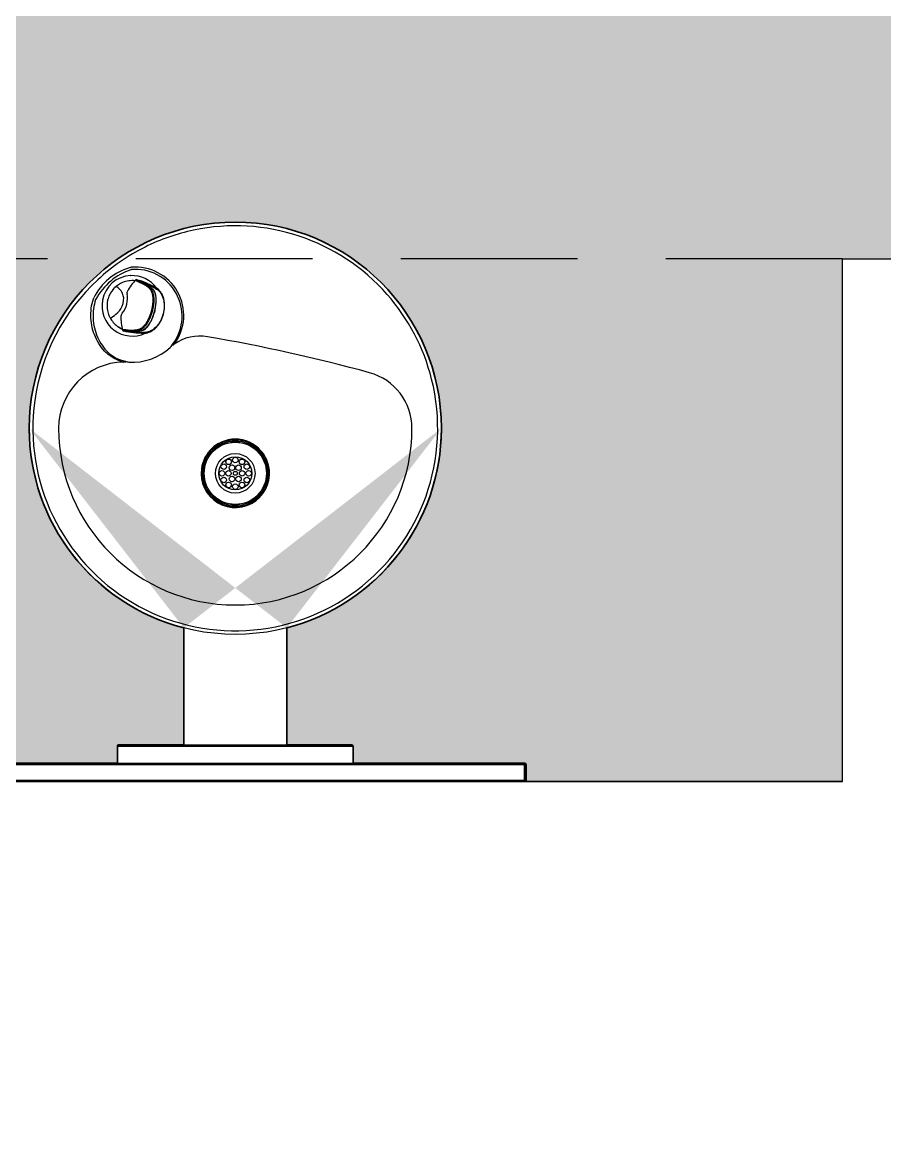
# Model space of a CAD drawing. Header units: inches. Extents: x 5931 to 10048, y 0 to 3185.
# Drawn here: x 8049.35 to 8078.62, y 1128.08 to 1166.48 of the extents above; entities that cross this region are included whole.
import ezdxf

# ---------------------------------------------------------------- set-up
doc = ezdxf.new("R2010")
doc.units = ezdxf.units.IN
doc.header["$LTSCALE"] = 48
doc.header["$MEASUREMENT"] = 0
doc.linetypes.add('HIDDEN2', pattern=[0.1875, 0.125, -0.0625])
for name, color, linetype in [('A-Flor-Case-Full Height', 8, 'Continuous'), ('A-Flor-Pattern', 8, 'Continuous'), ('A-Flor-Pfix', 8, 'Continuous'), ('A-Flor-Soffit', 8, 'HIDDEN2'), ('A-Wall-Full', 8, 'Continuous')]:
    doc.layers.add(name, color=color, linetype=linetype)
doc.layers.add('S-Detl-Wide', color=8, linetype='Continuous', lineweight=35)

# ---------------------------------------------------------------- blocks, each defined once
blk = doc.blocks.new('HMWD-XFP$0$15-P-EDF')
for p, q in [((-19.25, -0.573), (-19.25, 0)), ((-19.25, 0), (-19.214, 0)), ((-19.214, -0.573), (-19.214, 0)), ((-19.198, 0), (-19.198, -0.052)), ((-19.198, 0), (19.198, 0)), ((-19.204, -0.046), (-19.204, -0.579)), ((-19.198, -0.046), (-19.204, -0.046)), ((-19.198, -0.052), (-19.198, -0.573)), ((19.198, -0.052), (-19.198, -0.052)), ((-19.25, -0.573), (-19.25, -0.579)), ((-19.204, -0.579), (-19.204, -0.588)), ((-19.204, -0.579), (-19.198, -0.579)), ((-19.204, -0.625), (-19.198, -0.625)), ((-19.204, -0.625), (-19.204, -0.625)), ((-19.204, -0.625), (-19.204, -0.625)), ((-19.204, -0.625), (-19.204, -0.625)), ((-19.198, -0.573), (-19.198, -0.625)), ((-19.198, -0.573), (19.198, -0.573)), ((19.198, -0.625), (-19.198, -0.625)), ((-13.375, -0.625), (-13.375, -1.198)), ((-5.375, -1.198), (-5.375, -0.625)), ((-13.375, -1.198), (-5.375, -1.198)), ((-5.427, -1.25), (-13.324, -1.25)), ((-11.125, -1.25), (-11.125, -5.222)), ((-7.625, -5.222), (-7.625, -1.25)), ((-6.258, -15.252), (-6.001, -15.278)), ((-6.195, -15.227), (-6.242, -15.225)), ((-6.242, -15.225), (-6.103, -15.238)), ((-6.196, -15.319), (-6.107, -15.329)), ((-6.19, -15.227), (-6.195, -15.227)), ((-6.078, -15.237), (-6.19, -15.227)), ((-6.107, -15.329), (-6.107, -15.329)), ((-6.107, -15.329), (-6.106, -15.329)), ((-6.103, -15.238), (-5.982, -15.249)), ((-6.087, -15.351), (-6.086, -15.351)), ((-6.086, -15.351), (-6.086, -15.351)), ((-6.007, -15.243), (-6.078, -15.237)), ((-5.916, -15.252), (-6.007, -15.243)), ((-5.992, -15.279), (-6.001, -15.278)), ((-5.974, -15.28), (-5.992, -15.279)), ((-5.974, -15.25), (-5.982, -15.249)), ((-5.956, -15.252), (-5.974, -15.25)), ((-5.916, -15.252), (-5.974, -15.25)), ((-5.933, -15.295), (-5.778, -15.308)), ((-5.933, -15.295), (-5.836, -15.305)), ((-5.836, -15.305), (-5.77, -15.311)), ((-5.836, -15.305), (-5.836, -15.305)), ((-5.818, -15.325), (-5.817, -15.325)), ((-5.817, -15.325), (-5.661, -15.338)), ((-5.778, -15.308), (-5.776, -15.308)), ((-5.679, -15.319), (-5.776, -15.308)), ((-5.77, -15.311), (-5.679, -15.319)), ((-5.575, -15.306), (-5.576, -15.306)), ((-5.575, -15.306), (-5.575, -15.306)), ((-5.136, -15.741), (-5.213, -15.794)), ((-6.583, -15.798), (-6.635, -15.963)), ((-6.633, -15.957), (-6.623, -15.96)), ((-6.554, -15.978), (-6.522, -15.986)), ((-5.443, -15.992), (-5.49, -16.058)), ((-5.443, -15.992), (-5.436, -15.983)), ((-5.416, -15.963), (-5.436, -15.983)), ((-5.213, -15.794), (-5.213, -15.794)), ((-5.122, -15.749), (-5.088, -15.818)), ((-5.588, -16.431), (-5.588, -16.433)), ((-5.588, -16.433), (-5.583, -16.468)), ((-5.583, -16.468), (-5.572, -16.502)), ((-5.039, -16.348), (-5.053, -16.4)), ((-4.642, -16.387), (-4.632, -16.373)), ((-4.557, -16.399), (-4.57, -16.428)), ((-6.416, -16.86), (-6.653, -16.755)), ((-6.652, -16.787), (-6.525, -16.844)), ((-6.652, -16.787), (-6.61, -16.809)), ((-6.61, -16.809), (-6.606, -16.81)), ((-6.606, -16.81), (-6.503, -16.857)), ((-6.484, -16.763), (-6.565, -16.728)), ((-6.525, -16.844), (-6.414, -16.893)), ((-6.503, -16.857), (-6.355, -16.924)), ((-6.483, -16.763), (-6.484, -16.763)), ((-6.482, -16.764), (-6.483, -16.763)), ((-6.454, -16.754), (-6.455, -16.753)), ((-6.454, -16.755), (-6.454, -16.754)), ((-6.403, -16.847), (-6.416, -16.86)), ((-6.416, -16.86), (-6.408, -16.863)), ((-6.414, -16.893), (-6.406, -16.897)), ((-6.408, -16.863), (-6.391, -16.871)), ((-6.207, -16.943), (-6.349, -16.878)), ((-6.259, -16.917), (-6.349, -16.878)), ((-5.494, -16.662), (-5.454, -16.711)), ((-5.454, -16.711), (-5.398, -16.767)), ((-5.398, -16.767), (-5.346, -16.798)), ((-5.222, -16.711), (-5.285, -16.778)), ((-6.406, -16.897), (-6.389, -16.904)), ((-6.406, -16.897), (-6.355, -16.924)), ((-6.258, -16.917), (-6.259, -16.917)), ((-6.199, -16.944), (-6.258, -16.917)), ((-6.232, -16.909), (-6.233, -16.908)), ((-6.09, -16.974), (-6.232, -16.909)), ((-6.206, -16.943), (-6.207, -16.943)), ((-6.206, -16.943), (-6.116, -16.982)), ((-6.116, -16.982), (-6.199, -16.944)), ((-6.032, -17.044), (-6.031, -17.044)), ((-6.02, -17.046), (-5.987, -17.037)), ((-5.847, -17.39), (-5.833, -17.384)), ((-5.809, -17.46), (-5.837, -17.466))]:
    blk.add_line(p, q)
for centre, radius in [((-9.375, -12), 7), ((-9.375, -10.469), 1.14), ((-9.375, -10.469), 1.1), ((-9.375, -10.469), 1.062), ((-9.375, -10.469), 1.057), ((-9.375, -10.469), 0.671), ((-9.375, -10.469), 0.563), ((-9.602, -10.076), 0.0938), ((-9.375, -10.016), 0.0938), ((-9.148, -10.076), 0.0938), ((-9.767, -10.242), 0.0938), ((-9.485, -10.278), 0.0938), ((-9.265, -10.278), 0.0938), ((-8.983, -10.242), 0.0938), ((-9.828, -10.469), 0.0938), ((-9.767, -10.695), 0.0938), ((-9.608, -10.469), 0.0938), ((-9.485, -10.659), 0.0938), ((-9.375, -10.469), 0.066), ((-9.265, -10.659), 0.0938), ((-9.142, -10.469), 0.0938), ((-8.983, -10.695), 0.0938), ((-8.922, -10.469), 0.0938), ((-9.602, -10.861), 0.0938), ((-9.375, -10.922), 0.0938), ((-9.148, -10.861), 0.0938)]:
    blk.add_circle(centre, radius)
for centre, radius, start, end in [((-19.198, -0.573), 0.0515, 180, 270), ((-19.204, -0.579), 0.0455, 180, 270), ((-19.198, -0.573), 0.0156, 180, 270), ((-13.324, -1.198), 0.0515, 180, 270), ((-5.427, -1.198), 0.0515, 270, 0), ((-9.375, -12), 6.875, 352.1436, 194.079), ((-9.375, -12), 6, 0, 180), ((-9.375, -10.469), 1.162, 352.1436, 194.079), ((-9.375, -10.469), 1.162, 194.079, 221.4042), ((-9.375, -10.469), 1.162, 312.8325, 352.1436), ((-9.376, -10.47), 1.161, 221.3846, 270.0414), ((-9.375, -10.469), 1.162, 281.8715, 296.4699), ((-9.375, -10.469), 1.162, 296.4699, 312.8325), ((-9.375, -10.469), 1.162, 270, 281.8715), ((-13.42, -12), 1.955, 180, 254.737), ((-5.625, -12), 2.25, 271.2948, 0), ((-9.375, -12), 6.875, 312.8325, 352.1436), ((-9.375, -12), 6.875, 194.079, 221.4042), ((1.552, 42.865), 58.827, 254.73704, 260.23444), ((-5.875, -16.156), 1.914, 86.5577, 132.285), ((-5.79, -14.585), 0.34, 64.0026, 84.8983), ((-8.172, -13.631), 1.5, 260.2344, 305.3799), ((-5.982, -15.829), 1.643, 143.5618, 275.0513), ((-5.984, -15.811), 1.585, 143.9376, 274.9556), ((-6.847, -15.081), 0.464, 132.8677, 154.1916), ((-5.875, -16.156), 1.028, 349.2554, 115.5702), ((-5.87, 7.69), 22.92, 268.925, 269.03), ((-5.99, -16.103), 0.81, 86.001, 104.7253), ((-6.111, -15.354), 0.0253, 6.6082, 78.9176), ((-5.896, -16.179), 0.876, 89.3728, 103.9006), ((-6.101, -16.82), 1.545, 78.058, 85.2632), ((-6.046, -16.674), 1.425, 81.0956, 86.3646), ((-6.044, -17.164), 1.916, 75.8667, 86.1716), ((-5.896, -16.179), 0.876, 86.1143, 89.3728), ((-5.839, -15.327), 0.0226, 5.2731, 80.7492), ((-6.046, -16.674), 1.425, 75.2073, 81.0956), ((-10.548, -70.604), 55.521, 84.8621, 84.9729), ((-5.683, -15.34), 0.022, 5.4723, 80.7592), ((-7.215, -15.761), 1.726, 358.46, 14.6528), ((-5.875, -16.156), 0.857, 53.5284, 66.7753), ((-5.401, -15.515), 0.0589, 53.7146, 78.3573), ((-5.875, -16.155), 0.855, 28.3409, 53.5032), ((-4.997, -16.383), 1.691, 165.1999, 171.2667), ((-4.889, -16.416), 0.825, 141.8751, 190.2014), ((-4.888, -16.416), 0.7, 149.284, 181.2538), ((-5.697, -15.771), 0.209, 319.4549, 349.2473), ((-4.347, -17.047), 1.523, 124.6876, 134.6189), ((-5.875, -16.158), 0.857, 10.9845, 23.3506), ((-5.872, -16.157), 0.854, 347.0571, 10.9894), ((-6.499, -15.379), 2.113, 288.3939, 331.524), ((-5.861, -16.172), 1.012, 272.2889, 349.7032), ((-6.355, -15.544), 1.992, 285.9098, 333.6819), ((-5.031, -16.337), 0.565, 196.9215, 215.0828), ((-5.872, -16.157), 0.855, 319.5551, 343.4792), ((-9.375, -12), 6.875, 221.4042, 281.8715), ((-5.875, -16.156), 1.028, 216.2877, 272.7302), ((-17.616, -36.968), 22.968, 61.5246, 61.6294), ((-6, -16.145), 0.812, 225.8753, 244.5535), ((-6.474, -16.74), 0.0253, 251.6544, 323.9915), ((-5.882, -16.127), 0.875, 226.7125, 241.2319), ((-5.882, -16.127), 0.875, 241.2319, 244.4975), ((-7.249, -15.827), 1.745, 315.8705, 331.825), ((-5.823, -16.589), 0.128, 331.0401, 13.9915), ((-5.875, -16.157), 0.856, 292.4462, 313.5488), ((-5.728, -15.508), 1.544, 244.6565, 249.4564), ((-5.478, -15.063), 2.057, 244.7767, 254.3997), ((-9.375, -12), 6.875, 296.4699, 312.8325), ((-5.728, -15.508), 1.544, 249.4564, 254.9461), ((-6.251, -16.896), 0.0226, 249.8395, 325.3417), ((-6.108, -16.961), 0.022, 249.8381, 325.0998), ((-5.875, -16.156), 0.857, 263.8509, 292.4186), ((-6.064, -16.709), 0.289, 296.6682, 297.2477), ((-5.821, -17.207), 0.024, 89.7411, 97.1973), ((-9.378, -11.991), 6.884, 281.8814, 296.4601)]:
    blk.add_arc(centre, radius, start, end)
blk.add_ellipse((-6.059, -16.127), major_axis=(1.022, -0.21), ratio=0.821074, start_param=6.207806, end_param=6.269799)
for points, knots in [([(-5.574, -14.249), (-5.594, -14.25), (-5.613, -14.251), (-5.637, -14.254), (-5.642, -14.255), (-5.651, -14.258), (-5.656, -14.259), (-5.661, -14.264), (-5.661, -14.266), (-5.658, -14.27), (-5.656, -14.271), (-5.65, -14.275), (-5.646, -14.277), (-5.641, -14.279)], [0, 0, 0, 0, 0.5, 0.5, 0.625, 0.625, 0.75, 0.75, 0.8125, 0.8125, 0.875, 0.875, 1, 1, 1, 1]), ([(-4.632, -16.373), (-4.597, -16.268), (-4.573, -16.161), (-4.545, -15.945), (-4.541, -15.835), (-4.552, -15.618), (-4.567, -15.511), (-4.616, -15.3), (-4.65, -15.196), (-4.735, -14.999), (-4.787, -14.905), (-4.909, -14.727), (-4.981, -14.643), (-5.101, -14.534), (-5.143, -14.499), (-5.233, -14.436), (-5.281, -14.408), (-5.427, -14.333), (-5.531, -14.298), (-5.641, -14.279)], [0, 0, 0, 0, 0.125, 0.125, 0.25, 0.25, 0.375, 0.375, 0.5, 0.5, 0.625, 0.625, 0.75, 0.75, 0.8125, 0.8125, 0.875, 0.875, 1, 1, 1, 1]), ([(-5.574, -14.249), (-5.465, -14.274), (-5.359, -14.315), (-5.213, -14.395), (-5.166, -14.425), (-5.077, -14.491), (-5.034, -14.527), (-4.913, -14.641), (-4.843, -14.724), (-4.719, -14.905), (-4.665, -15.003), (-4.578, -15.204), (-4.544, -15.308), (-4.493, -15.523), (-4.478, -15.632), (-4.466, -15.851), (-4.47, -15.963), (-4.498, -16.184), (-4.522, -16.293), (-4.557, -16.399)], [0, 0, 0, 0, 0.125, 0.125, 0.1875, 0.1875, 0.25, 0.25, 0.375, 0.375, 0.5, 0.5, 0.625, 0.625, 0.75, 0.75, 0.875, 0.875, 1, 1, 1, 1]), ([(-7.265, -14.879), (-7.26, -14.87), (-7.256, -14.861), (-7.25, -14.848), (-7.249, -14.843), (-7.247, -14.836), (-7.247, -14.834), (-7.247, -14.829), (-7.249, -14.827), (-7.256, -14.826), (-7.261, -14.828), (-7.27, -14.832), (-7.274, -14.835), (-7.287, -14.842), (-7.295, -14.848), (-7.303, -14.854)], [0, 0, 0, 0, 0.25, 0.25, 0.375, 0.375, 0.4375, 0.4375, 0.5, 0.5, 0.625, 0.625, 0.75, 0.75, 1, 1, 1, 1]), ([(-6.653, -16.755), (-6.718, -16.724), (-6.775, -16.677), (-6.868, -16.556), (-6.904, -16.484), (-6.974, -16.244), (-6.971, -16.057), (-6.879, -15.704), (-6.789, -15.54), (-6.61, -15.366), (-6.544, -15.32), (-6.404, -15.261), (-6.33, -15.247), (-6.258, -15.252)], [0, 0, 0, 0, 0.125, 0.125, 0.25, 0.25, 0.5, 0.5, 0.75, 0.75, 0.875, 0.875, 1, 1, 1, 1]), ([(-6.242, -15.225), (-6.257, -15.225), (-6.286, -15.224), (-6.331, -15.227), (-6.375, -15.235), (-6.425, -15.249), (-6.481, -15.271), (-6.556, -15.31), (-6.651, -15.38), (-6.766, -15.505), (-6.878, -15.694), (-6.955, -15.925), (-6.979, -16.16), (-6.96, -16.351), (-6.915, -16.493), (-6.869, -16.584), (-6.825, -16.647), (-6.78, -16.698), (-6.738, -16.735), (-6.71, -16.753), (-6.704, -16.757)], [0, 0, 0, 0, 0.0246354, 0.0492773, 0.0739112, 0.0985445, 0.1338218, 0.1690973, 0.2300507, 0.3105693, 0.4101765, 0.526445, 0.6291279, 0.7228716, 0.7903183, 0.8448043, 0.8773793, 0.9099558, 0.9549754, 0.9666441, 0.9666441, 0.9666441, 0.9666441]), ([(-6.623, -15.96), (-6.621, -15.954), (-6.618, -15.943), (-6.614, -15.926), (-6.609, -15.909), (-6.604, -15.893), (-6.599, -15.876), (-6.593, -15.859), (-6.588, -15.843), (-6.582, -15.827), (-6.577, -15.81), (-6.571, -15.794), (-6.565, -15.778), (-6.559, -15.763), (-6.552, -15.747), (-6.535, -15.704), (-6.504, -15.636), (-6.456, -15.552), (-6.406, -15.478), (-6.365, -15.431), (-6.336, -15.402), (-6.319, -15.387), (-6.302, -15.373), (-6.284, -15.36), (-6.267, -15.349), (-6.249, -15.339), (-6.231, -15.331), (-6.214, -15.324), (-6.202, -15.321), (-6.196, -15.319)], [0, 0, 0, 0, 0.017681, 0.035366, 0.053053, 0.070739, 0.088425, 0.10611, 0.123792, 0.141475, 0.159156, 0.176838, 0.19452, 0.212202, 0.229884, 0.247566, 0.359232, 0.470887, 0.580045, 0.689218, 0.723741, 0.758266, 0.792793, 0.827321, 0.861852, 0.896391, 0.930938, 0.96548, 1, 1, 1, 1]), ([(-6.204, -15.321), (-6.234, -15.331), (-6.281, -15.348), (-6.348, -15.402), (-6.396, -15.454), (-6.437, -15.507), (-6.479, -15.572), (-6.529, -15.666), (-6.568, -15.748), (-6.582, -15.796), (-6.583, -15.798)], [0, 0, 0, 0, 0.192558, 0.347359, 0.464655, 0.550323, 0.659695, 0.806694, 0.991171, 1, 1, 1, 1]), ([(-6.554, -15.978), (-6.553, -15.975), (-6.551, -15.969), (-6.549, -15.959), (-6.545, -15.947), (-6.541, -15.931), (-6.535, -15.91), (-6.526, -15.883), (-6.515, -15.849), (-6.499, -15.805), (-6.477, -15.751), (-6.447, -15.684), (-6.404, -15.602), (-6.344, -15.507), (-6.281, -15.434), (-6.225, -15.387), (-6.188, -15.362), (-6.154, -15.344), (-6.131, -15.336), (-6.116, -15.331), (-6.11, -15.33), (-6.107, -15.329)], [0, 0, 0, 0, 0.008857, 0.018484, 0.030773, 0.047077, 0.068373, 0.095839, 0.131662, 0.177703, 0.23687, 0.312, 0.409238, 0.539267, 0.704734, 0.781511, 0.858283, 0.913864, 0.969444, 0.984722, 1, 1, 1, 1]), ([(-6.522, -15.986), (-6.522, -15.986), (-6.522, -15.985), (-6.521, -15.982), (-6.52, -15.979), (-6.519, -15.977), (-6.519, -15.973), (-6.518, -15.97), (-6.517, -15.967), (-6.516, -15.963), (-6.515, -15.959), (-6.513, -15.954), (-6.512, -15.949), (-6.51, -15.944), (-6.509, -15.938), (-6.507, -15.931), (-6.504, -15.924), (-6.502, -15.916), (-6.499, -15.908), (-6.497, -15.899), (-6.493, -15.889), (-6.49, -15.878), (-6.486, -15.866), (-6.481, -15.853), (-6.476, -15.839), (-6.471, -15.824), (-6.464, -15.807), (-6.457, -15.79), (-6.45, -15.771), (-6.441, -15.751), (-6.431, -15.729), (-6.421, -15.706), (-6.409, -15.682), (-6.395, -15.655), (-6.38, -15.627), (-6.362, -15.597), (-6.342, -15.566), (-6.319, -15.533), (-6.293, -15.5), (-6.266, -15.468), (-6.237, -15.439), (-6.209, -15.414), (-6.182, -15.395), (-6.158, -15.38), (-6.136, -15.368), (-6.117, -15.36), (-6.101, -15.355), (-6.091, -15.352), (-6.087, -15.351)], [0, 0, 0, 0, 0.001169, 0.004149, 0.00718, 0.010284, 0.013467, 0.016783, 0.02036, 0.024325, 0.028731, 0.033582, 0.0389, 0.044731, 0.051123, 0.058125, 0.06577, 0.074086, 0.083145, 0.093045, 0.103897, 0.115798, 0.12879, 0.142915, 0.15827, 0.175004, 0.193237, 0.213083, 0.234681, 0.25828, 0.283612, 0.310864, 0.340624, 0.373472, 0.409908, 0.450021, 0.494296, 0.543166, 0.597593, 0.654931, 0.712459, 0.768356, 0.820454, 0.86674, 0.907709, 0.944259, 0.977305, 1, 1, 1, 1]), ([(-6.195, -15.227), (-6.206, -15.226), (-6.228, -15.225), (-6.249, -15.225), (-6.259, -15.226)], [0, 0, 0, 0, 0.01822229, 0.03384806, 0.03384806, 0.03384806, 0.03384806]), ([(-6.086, -15.351), (-6.055, -15.343), (-5.994, -15.331), (-5.905, -15.322), (-5.846, -15.323), (-5.818, -15.325)], [0, 0, 0, 0, 0.328714, 0.67548, 1, 1, 1, 1]), ([(-5.974, -15.25), (-5.974, -15.25), (-5.976, -15.25), (-5.978, -15.251), (-5.98, -15.252), (-5.982, -15.253), (-5.984, -15.255), (-5.986, -15.257), (-5.987, -15.259), (-5.989, -15.263), (-5.991, -15.267), (-5.992, -15.273), (-5.992, -15.277), (-5.992, -15.279)], [0, 0, 0, 0, 0.0749, 0.149987, 0.225091, 0.300134, 0.375127, 0.450135, 0.525168, 0.600188, 0.733417, 0.866808, 1, 1, 1, 1]), ([(-5.776, -15.308), (-5.774, -15.308), (-5.768, -15.309), (-5.761, -15.31), (-5.753, -15.31), (-5.746, -15.311), (-5.74, -15.311), (-5.733, -15.311), (-5.727, -15.311), (-5.721, -15.311), (-5.716, -15.312), (-5.71, -15.311), (-5.701, -15.311), (-5.689, -15.31), (-5.679, -15.308), (-5.674, -15.306), (-5.672, -15.304), (-5.674, -15.301), (-5.676, -15.299), (-5.679, -15.298), (-5.681, -15.297), (-5.682, -15.297)], [0, 0, 0, 0, 0.030713, 0.06143, 0.092149, 0.122868, 0.153584, 0.184299, 0.215013, 0.245726, 0.27644, 0.307153, 0.337866, 0.460955, 0.584039, 0.679096, 0.774152, 0.847611, 0.921069, 0.960534, 1, 1, 1, 1]), ([(-5.679, -15.319), (-5.677, -15.319), (-5.671, -15.319), (-5.664, -15.32), (-5.656, -15.321), (-5.649, -15.321), (-5.637, -15.322), (-5.622, -15.323), (-5.603, -15.323), (-5.587, -15.322), (-5.574, -15.321), (-5.566, -15.319), (-5.562, -15.316), (-5.562, -15.313), (-5.565, -15.311), (-5.568, -15.309), (-5.571, -15.308), (-5.574, -15.307), (-5.575, -15.306)], [0, 0, 0, 0, 0.026385, 0.05277, 0.079155, 0.10554, 0.131925, 0.216857, 0.301791, 0.404175, 0.506559, 0.609181, 0.711805, 0.793974, 0.876143, 0.917429, 0.958714, 1, 1, 1, 1]), ([(-5.661, -15.338), (-5.658, -15.338), (-5.653, -15.339), (-5.645, -15.34), (-5.637, -15.34), (-5.63, -15.341), (-5.618, -15.341), (-5.601, -15.342), (-5.582, -15.342), (-5.566, -15.342), (-5.552, -15.34), (-5.546, -15.338), (-5.543, -15.337), (-5.543, -15.337)], [0, 0, 0, 0, 0.026427, 0.0528542, 0.0792814, 0.1057088, 0.1321362, 0.2171237, 0.3021129, 0.4045725, 0.5070322, 0.6096498, 0.6412579, 0.6412579, 0.6412579, 0.6412579]), ([(-5.543, -15.337), (-5.542, -15.336), (-5.54, -15.335), (-5.54, -15.333), (-5.541, -15.332)], [0.6412579, 0.6412579, 0.6412579, 0.6412579, 0.7122672, 0.7829081, 0.7829081, 0.7829081, 0.7829081]), ([(-5.389, -15.457), (-5.401, -15.448), (-5.426, -15.43), (-5.467, -15.405), (-5.505, -15.385), (-5.529, -15.373), (-5.537, -15.37)], [0, 0, 0, 0, 0.0757298, 0.157475, 0.2452373, 0.2934107, 0.2934107, 0.2934107, 0.2934107]), ([(-6.668, -16.127), (-6.674, -16.162), (-6.682, -16.22), (-6.687, -16.303), (-6.688, -16.377), (-6.683, -16.456), (-6.667, -16.547), (-6.642, -16.622), (-6.621, -16.658), (-6.615, -16.668)], [0, 0, 0, 0, 0.1238335, 0.2416622, 0.3278957, 0.4383041, 0.5869751, 0.7741204, 0.852657, 0.852657, 0.852657, 0.852657]), ([(-6.565, -16.728), (-6.568, -16.725), (-6.572, -16.721), (-6.578, -16.714), (-6.584, -16.707), (-6.59, -16.7), (-6.596, -16.692), (-6.602, -16.684), (-6.607, -16.676), (-6.612, -16.667), (-6.617, -16.658), (-6.622, -16.649), (-6.627, -16.639), (-6.631, -16.629), (-6.635, -16.619), (-6.639, -16.609), (-6.643, -16.598), (-6.647, -16.587), (-6.65, -16.576), (-6.659, -16.544), (-6.67, -16.487), (-6.678, -16.399), (-6.678, -16.303), (-6.672, -16.226), (-6.665, -16.172), (-6.661, -16.142), (-6.656, -16.111), (-6.65, -16.081), (-6.644, -16.051), (-6.638, -16.02), (-6.631, -15.99), (-6.625, -15.97), (-6.623, -15.96)], [0, 0, 0, 0, 0.017189, 0.034385, 0.051587, 0.068792, 0.085999, 0.103206, 0.12041, 0.137612, 0.154811, 0.172009, 0.189205, 0.206401, 0.223598, 0.240794, 0.257989, 0.275185, 0.29238, 0.309574, 0.418283, 0.526978, 0.63719, 0.747413, 0.778984, 0.810555, 0.842126, 0.873697, 0.90527, 0.936848, 0.968428, 1, 1, 1, 1]), ([(-6.484, -16.763), (-6.486, -16.76), (-6.49, -16.756), (-6.497, -16.75), (-6.503, -16.743), (-6.509, -16.735), (-6.515, -16.728), (-6.526, -16.712), (-6.543, -16.686), (-6.563, -16.643), (-6.58, -16.59), (-6.594, -16.53), (-6.603, -16.467), (-6.608, -16.392), (-6.607, -16.312), (-6.601, -16.232), (-6.593, -16.169), (-6.585, -16.12), (-6.578, -16.082), (-6.571, -16.052), (-6.566, -16.029), (-6.562, -16.011), (-6.559, -15.998), (-6.556, -15.987), (-6.554, -15.981), (-6.554, -15.978)], [0, 0, 0, 0, 0.016352, 0.032703, 0.049055, 0.065407, 0.08176, 0.098112, 0.164798, 0.231486, 0.316202, 0.400923, 0.477201, 0.553471, 0.662696, 0.744127, 0.808278, 0.85803, 0.896633, 0.92649, 0.949626, 0.967311, 0.980646, 0.990879, 1, 1, 1, 1]), ([(-6.455, -16.753), (-6.458, -16.751), (-6.465, -16.744), (-6.476, -16.731), (-6.489, -16.715), (-6.502, -16.695), (-6.515, -16.671), (-6.528, -16.643), (-6.541, -16.609), (-6.552, -16.57), (-6.561, -16.527), (-6.568, -16.483), (-6.572, -16.44), (-6.574, -16.402), (-6.574, -16.366), (-6.574, -16.333), (-6.573, -16.303), (-6.571, -16.276), (-6.569, -16.25), (-6.567, -16.227), (-6.564, -16.205), (-6.562, -16.185), (-6.559, -16.166), (-6.556, -16.149), (-6.554, -16.133), (-6.551, -16.118), (-6.549, -16.105), (-6.546, -16.093), (-6.544, -16.082), (-6.542, -16.071), (-6.54, -16.062), (-6.538, -16.053), (-6.536, -16.046), (-6.535, -16.038), (-6.533, -16.032), (-6.532, -16.026), (-6.531, -16.02), (-6.529, -16.015), (-6.528, -16.011), (-6.527, -16.007), (-6.526, -16.003), (-6.525, -15.999), (-6.525, -15.996), (-6.524, -15.993), (-6.523, -15.99), (-6.522, -15.988), (-6.522, -15.987), (-6.522, -15.986)], [0, 0, 0, 0, 0.021819, 0.054227, 0.090202, 0.130204, 0.174678, 0.223991, 0.278116, 0.335975, 0.396102, 0.454982, 0.506619, 0.552645, 0.593842, 0.630917, 0.664102, 0.694023, 0.721353, 0.746763, 0.770284, 0.791785, 0.811522, 0.829634, 0.846241, 0.861466, 0.875438, 0.888255, 0.899998, 0.91075, 0.9206, 0.929633, 0.937925, 0.945524, 0.952459, 0.958776, 0.96453, 0.969769, 0.974531, 0.978828, 0.982691, 0.986231, 0.989585, 0.992823, 0.995957, 0.999013, 1, 1, 1, 1]), ([(-4.865, -16.35), (-4.865, -16.35), (-4.865, -16.35), (-4.865, -16.35), (-4.865, -16.35), (-4.865, -16.35), (-4.865, -16.35), (-4.865, -16.35), (-4.865, -16.35), (-4.865, -16.35), (-4.865, -16.35), (-4.865, -16.35), (-4.865, -16.35), (-4.865, -16.35), (-4.865, -16.35), (-4.865, -16.35), (-4.865, -16.35), (-4.865, -16.35), (-4.865, -16.35), (-4.865, -16.351), (-4.865, -16.351), (-4.865, -16.351), (-4.866, -16.352), (-4.866, -16.352), (-4.866, -16.353)], [0, 0, 0, 0, 0.000553, 0.000553, 0.000553, 0.001263, 0.001263, 0.001263, 0.00253, 0.00253, 0.00253, 0.006782, 0.006782, 0.006782, 0.026933, 0.026933, 0.026933, 0.106955, 0.106955, 0.106955, 0.426593, 0.426593, 0.426593, 1, 1, 1, 1]), ([(-6.666, -16.778), (-6.653, -16.786), (-6.635, -16.797), (-6.615, -16.806), (-6.61, -16.809)], [0.96609662, 0.96609662, 0.96609662, 0.96609662, 0.99065937, 1, 1, 1, 1]), ([(-6.233, -16.908), (-6.258, -16.896), (-6.31, -16.868), (-6.383, -16.817), (-6.431, -16.776), (-6.454, -16.755)], [0, 0, 0, 0, 0.326337, 0.672224, 1, 1, 1, 1]), ([(-6.408, -16.863), (-6.408, -16.864), (-6.409, -16.866), (-6.411, -16.869), (-6.412, -16.872), (-6.412, -16.875), (-6.413, -16.878), (-6.413, -16.881), (-6.413, -16.884), (-6.413, -16.888), (-6.411, -16.891), (-6.409, -16.895), (-6.407, -16.896), (-6.406, -16.897)], [0, 0, 0, 0, 0.074952, 0.150091, 0.225246, 0.300341, 0.375384, 0.450442, 0.525526, 0.600597, 0.733691, 0.866945, 1, 1, 1, 1]), ([(-6.21, -16.941), (-6.212, -16.941), (-6.223, -16.937), (-6.248, -16.928), (-6.286, -16.914), (-6.327, -16.898), (-6.362, -16.883), (-6.383, -16.874), (-6.391, -16.871)], [0.428922, 0.428922, 0.428922, 0.428922, 0.4487295, 0.5730619, 0.7066547, 0.8298765, 0.9405572, 1, 1, 1, 1]), ([(-5.346, -16.798), (-5.337, -16.801), (-5.328, -16.801), (-5.307, -16.795), (-5.297, -16.789), (-5.285, -16.778)], [0, 0, 0, 0, 0.5, 0.5, 1, 1, 1, 1]), ([(-6.129, -17), (-6.129, -17), (-6.127, -17), (-6.125, -17), (-6.123, -17), (-6.12, -17), (-6.118, -16.999), (-6.117, -16.997), (-6.119, -16.993), (-6.125, -16.987), (-6.137, -16.978), (-6.153, -16.969), (-6.168, -16.961), (-6.179, -16.956), (-6.192, -16.95), (-6.201, -16.945), (-6.206, -16.943)], [0, 0, 0, 0, 0.03109, 0.06218, 0.09327, 0.12436, 0.204779, 0.2852, 0.387912, 0.490626, 0.627172, 0.763726, 0.822791, 0.881859, 0.940933, 1, 1, 1, 1]), ([(-6.127, -16.96), (-6.127, -16.96), (-6.127, -16.96), (-6.128, -16.961), (-6.13, -16.961), (-6.133, -16.962), (-6.136, -16.961), (-6.138, -16.961), (-6.138, -16.961)], [0.7811135, 0.7811135, 0.7811135, 0.7811135, 0.7831003, 0.837534, 0.8871544, 0.9325272, 0.9742282, 1, 1, 1, 1]), ([(-6.032, -17.044), (-6.038, -17.041), (-6.057, -17.032), (-6.088, -17.019), (-6.114, -17.007), (-6.127, -17.001), (-6.129, -17)], [0, 0, 0, 0, 0.208484, 0.574602, 0.94072, 1, 1, 1, 1]), ([(-6.031, -17.044), (-6.03, -17.044), (-6.028, -17.045), (-6.025, -17.045), (-6.023, -17.045), (-6.021, -17.045), (-6.018, -17.045), (-6.016, -17.044), (-6.015, -17.041), (-6.018, -17.036), (-6.026, -17.029), (-6.039, -17.021), (-6.055, -17.012), (-6.073, -17.002), (-6.089, -16.994), (-6.104, -16.987), (-6.112, -16.984), (-6.116, -16.982)], [0, 0, 0, 0, 0.026937, 0.053875, 0.080812, 0.107749, 0.134687, 0.222043, 0.309402, 0.415059, 0.520717, 0.630935, 0.741155, 0.825838, 0.910518, 0.955259, 1, 1, 1, 1]), ([(-5.988, -17.033), (-5.989, -17.032), (-5.991, -17.029), (-5.998, -17.023), (-6.011, -17.014), (-6.027, -17.005), (-6.046, -16.995), (-6.063, -16.987), (-6.078, -16.98), (-6.086, -16.976), (-6.09, -16.974)], [0.3551032, 0.3551032, 0.3551032, 0.3551032, 0.4145975, 0.5202794, 0.6305843, 0.7408885, 0.8256243, 0.910358, 0.9551791, 1, 1, 1, 1]), ([(-5.988, -17.037), (-5.987, -17.037), (-5.987, -17.035), (-5.988, -17.034), (-5.988, -17.033)], [0.2500143, 0.2500143, 0.2500143, 0.2500143, 0.3089163, 0.3551032, 0.3551032, 0.3551032, 0.3551032])]:
    blk.add_open_spline(points, degree=3, knots=knots)
for points, weights in [([(-6.258, -15.252), (-6.258, -15.237), (-6.251, -15.225), (-6.242, -15.225)], [1.1981496421, 0.933947950133, 0.933950119316, 1.19815614965]), ([(-6.184, -15.238), (-6.186, -15.231), (-6.19, -15.227), (-6.195, -15.227)], [1.06235615472, 0.979214615207, 0.979214615093, 1.06235615438]), ([(-6.19, -15.227), (-6.186, -15.227), (-6.182, -15.231), (-6.179, -15.239)], [1.06235615289, 0.979639901983, 0.979216791132, 1.06108682034]), ([(-6.107, -15.329), (-6.097, -15.33), (-6.089, -15.339), (-6.087, -15.351)], [1.12539501322, 0.958201662259, 0.958201662259, 1.12539501322]), ([(-6.106, -15.329), (-6.096, -15.33), (-6.088, -15.339), (-6.086, -15.351)], [1.12531359046, 0.958228802919, 0.958228803178, 1.12531359124]), ([(-5.982, -15.249), (-5.993, -15.249), (-6.001, -15.261), (-6.001, -15.278)], [1.21349733879, 0.928834220744, 0.928834220403, 1.21349733777]), ([(-5.956, -15.252), (-5.966, -15.252), (-5.974, -15.264), (-5.974, -15.28)], [1.18325061422, 0.920142108129, 0.94035906157, 1.24390147454]), ([(-5.836, -15.305), (-5.826, -15.306), (-5.819, -15.314), (-5.818, -15.325)], [1.11184479151, 0.962718403551, 0.962718402831, 1.11184478935]), ([(-5.682, -15.297), (-5.7, -15.295), (-5.712, -15.308), (-5.709, -15.326)], [1.24083984259, 0.917592829164, 0.919734144032, 1.24726378719]), ([(-6.652, -16.787), (-6.66, -16.782), (-6.661, -16.769), (-6.653, -16.755)], [1.19803521293, 0.933953809546, 0.933988266852, 1.19813858485]), ([(-6.61, -16.809), (-6.606, -16.811), (-6.6, -16.809), (-6.595, -16.804)], [1.0623939324, 0.979202022491, 0.979202022534, 1.06239393253]), ([(-6.606, -16.81), (-6.602, -16.813), (-6.596, -16.811), (-6.591, -16.806)], [1.06175801522, 0.979413940872, 0.979413994927, 1.06175817738]), ([(-6.576, -16.714), (-6.575, -16.721), (-6.571, -16.725), (-6.565, -16.728)], [1.0000002771, 1.0001581376, 1.06776562998, 1.20282275426]), ([(-6.455, -16.753), (-6.463, -16.763), (-6.474, -16.767), (-6.484, -16.763)], [1.12546091892, 0.958179693692, 0.958179693692, 1.12546091892]), ([(-6.483, -16.763), (-6.473, -16.768), (-6.462, -16.764), (-6.454, -16.754)], [1.12529350168, 0.958179712409, 0.958235518068, 1.12546091866]), ([(-6.416, -16.86), (-6.425, -16.874), (-6.424, -16.888), (-6.414, -16.893)], [1.21342586095, 0.928858046521, 0.92885804635, 1.21342586044]), ([(-6.391, -16.871), (-6.399, -16.884), (-6.399, -16.899), (-6.389, -16.904)], [1.2438086593, 0.940382737652, 0.920172628125, 1.18317833072]), ([(-6.258, -16.917), (-6.249, -16.921), (-6.239, -16.918), (-6.232, -16.909)], [1.11180704648, 0.962712046117, 0.962730986912, 1.11186386887]), ([(-6.129, -17), (-6.146, -16.992), (-6.15, -16.975), (-6.138, -16.961)], [1.2438085048, 0.918730168568, 0.9187304984, 1.2438094943])]:
    blk.add_rational_spline(points, weights, degree=3)
for points, degree in [([(-5.541, -15.332), (-5.543, -15.324), (-5.551, -15.316), (-5.566, -15.309)], 3), ([(-6.643, -15.996), (-6.641, -15.983), (-6.638, -15.97), (-6.635, -15.957)], 3), ([(-6.635, -15.957), (-6.631, -15.941), (-6.626, -15.925), (-6.62, -15.91)], 3), ([(-4.865, -16.348), (-4.865, -16.349), (-4.865, -16.35)], 2), ([(-6.704, -16.757), (-6.687, -16.768), (-6.669, -16.777), (-6.652, -16.787)], 3), ([(-6.59, -16.701), (-6.584, -16.708), (-6.578, -16.715), (-6.572, -16.722)], 3), ([(-6.214, -16.937), (-6.181, -16.948), (-6.156, -16.955), (-6.142, -16.958)], 3), ([(-6.127, -16.959), (-6.127, -16.959), (-6.127, -16.96), (-6.127, -16.96)], 3), ([(-5.826, -17.183), (-5.825, -17.183), (-5.824, -17.183)], 2)]:
    blk.add_open_spline(points, degree=degree)
blk = doc.blocks.new('floor pattern 1st floor')
at = {"layer": 'A-Flor-Pattern'}
h = blk.add_hatch(dxfattribs=at)
h.set_pattern_fill('WOODS_BOARD_WIDE', color=256, scale=3, pattern_type=2)
h.set_pattern_definition([(0, (2343, 1229.155), (0, 6), []), (90, (2343, 1229.155), (-12, 12), [6, -42]), (90, (2367, 1235.155), (-12, 12), [6, -42])])
edge = h.paths.add_edge_path(flags=16)
edge.add_line((2149.545, 1020.632), (2161.545, 1020.632))
edge.add_ellipse((2161.545, 1015.632), major_axis=(-3.536, -3.536), ratio=1, start_angle=135, end_angle=225, ccw=False)
edge.add_line((2166.545, 1015.632), (2166.545, 984.632))
edge.add_ellipse((2161.545, 984.632), major_axis=(3.536, -3.536), ratio=1, start_angle=315, end_angle=405, ccw=False)
edge.add_line((2161.545, 979.632), (2156.545, 979.632))
edge.add_line((2156.545, 979.632), (2156.545, 955.632))
edge.add_line((2156.545, 955.632), (2147.545, 955.632))
edge.add_line((2147.545, 955.632), (2126.545, 955.632))
edge.add_line((2126.545, 955.632), (2126.545, 995.431))
edge.add_line((2126.545, 995.431), (2126.545, 1010.632))
edge.add_line((2126.545, 1010.632), (2144.545, 1010.632))
edge.add_line((2144.545, 1010.632), (2144.545, 1015.632))
edge.add_ellipse((2148.743, 1016.434), major_axis=(3.195, 3.195), ratio=0.85373, start_angle=38.5071, end_angle=141.4929, ccw=False)
edge = h.paths.add_edge_path(flags=16)
edge.add_ellipse((2192.347, 952.434), major_axis=(-3.192, 3.192), ratio=0.855373, start_angle=218.4535, end_angle=321.5465, ccw=False)
edge.add_line((2196.545, 951.632), (2196.532, 920.265))
edge.add_ellipse((2191.545, 920.632), major_axis=(-3.536, -3.536), ratio=1, start_angle=45, end_angle=130.7903, ccw=False)
edge.add_line((2191.545, 915.632), (2186.714, 915.632))
edge.add_line((2186.714, 915.632), (2186.545, 891.632))
edge.add_line((2186.545, 891.632), (2177.545, 891.632))
edge.add_line((2177.545, 891.632), (2156.545, 891.632))
edge.add_line((2156.545, 891.632), (2156.545, 931.431))
edge.add_line((2156.545, 931.431), (2156.545, 946.632))
edge.add_line((2156.545, 946.632), (2174.545, 946.632))
edge.add_line((2174.545, 946.632), (2174.545, 951.632))
edge.add_ellipse((2179.545, 951.632), major_axis=(3.536, -3.536), ratio=1, start_angle=135, end_angle=225, ccw=False)
edge.add_line((2179.545, 956.632), (2191.545, 956.632))
edge = h.paths.add_edge_path(flags=16)
edge.add_ellipse((2066.4, 1141.281), major_axis=(0, 0.0156), ratio=1, start_angle=270, end_angle=337.7307)
edge.add_line((2066.406, 1141.295), (2066.406, 1141.287))
edge.add_line((2066.406, 1141.287), (2066.406, 1140.753))
edge.add_line((2066.406, 1140.753), (2066.4, 1140.753))
edge.add_line((2066.4, 1140.753), (2066.4, 1140.707))
edge.add_line((2066.4, 1140.707), (2049.128, 1140.707))
edge.add_line((2049.128, 1140.707), (2045.1, 1140.707))
edge.add_line((2045.1, 1140.707), (2032.76, 1140.707))
edge.add_line((2032.76, 1140.707), (2030.378, 1140.707))
edge.add_line((2030.378, 1140.707), (2028.003, 1140.707))
edge.add_line((2028.003, 1140.707), (2028.003, 1140.753))
edge.add_line((2028.003, 1140.753), (2027.997, 1140.753))
edge.add_line((2027.997, 1140.753), (2027.997, 1141.287))
edge.add_line((2027.997, 1141.287), (2027.997, 1141.295))
edge.add_ellipse((2028.003, 1141.281), major_axis=(0, 0.0156), ratio=1, start_angle=22.2693, end_angle=90)
edge.add_line((2027.987, 1141.281), (2027.987, 1140.707))
edge.add_line((2027.987, 1140.707), (2027.951, 1140.707))
edge.add_line((2027.951, 1140.707), (2027.951, 1141.281))
edge.add_line((2027.951, 1141.281), (2027.951, 1141.287))
edge.add_ellipse((2027.997, 1141.287), major_axis=(0.0455, 0), ratio=1, start_angle=90, end_angle=180, ccw=False)
edge.add_line((2027.997, 1141.332), (2027.997, 1141.332))
edge.add_line((2027.997, 1141.332), (2028.003, 1141.332))
edge.add_line((2028.003, 1141.332), (2033.879, 1141.332))
edge.add_line((2033.879, 1141.332), (2033.879, 1141.906))
edge.add_ellipse((2033.931, 1141.906), major_axis=(0.0515, 0), ratio=1, start_angle=90, end_angle=180, ccw=False)
edge.add_line((2033.931, 1141.957), (2036.129, 1141.957))
edge.add_line((2036.129, 1141.957), (2036.129, 1145.929))
edge.add_ellipse((2037.879, 1152.707), major_axis=(7, 0), ratio=1, start_angle=180, end_angle=255.5225, ccw=False)
edge.add_ellipse((2037.879, 1152.707), major_axis=(7, 0), ratio=1, start_angle=0, end_angle=180, ccw=False)
edge.add_ellipse((2037.879, 1152.707), major_axis=(7, 0), ratio=1, start_angle=284.4775, end_angle=360, ccw=False)
edge.add_line((2039.629, 1145.929), (2039.629, 1141.957))
edge.add_line((2039.629, 1141.957), (2041.828, 1141.957))
edge.add_ellipse((2041.828, 1141.906), major_axis=(0.0515, 0), ratio=1, start_angle=360, end_angle=450, ccw=False)
edge.add_line((2041.879, 1141.906), (2041.879, 1141.332))
edge.add_line((2041.879, 1141.332), (2052.576, 1141.332))
edge.add_line((2052.576, 1141.332), (2052.576, 1141.906))
edge.add_ellipse((2052.628, 1141.906), major_axis=(0.0515, 0), ratio=1, start_angle=90, end_angle=180, ccw=False)
edge.add_line((2052.628, 1141.957), (2054.826, 1141.957))
edge.add_line((2054.826, 1141.957), (2054.826, 1145.929))
edge.add_ellipse((2056.576, 1152.707), major_axis=(7, 0), ratio=1, start_angle=180, end_angle=255.5225, ccw=False)
edge.add_ellipse((2056.576, 1152.707), major_axis=(7, 0), ratio=1, start_angle=0, end_angle=180, ccw=False)
edge.add_ellipse((2056.576, 1152.707), major_axis=(7, 0), ratio=1, start_angle=284.4775, end_angle=360, ccw=False)
edge.add_line((2058.326, 1145.929), (2058.326, 1141.957))
edge.add_line((2058.326, 1141.957), (2060.525, 1141.957))
edge.add_ellipse((2060.525, 1141.906), major_axis=(0.0515, 0), ratio=1, start_angle=360, end_angle=450, ccw=False)
edge.add_line((2060.576, 1141.906), (2060.576, 1141.332))
edge.add_line((2060.576, 1141.332), (2066.4, 1141.332))
edge.add_line((2066.4, 1141.332), (2066.406, 1141.332))
edge.add_line((2066.406, 1141.332), (2066.406, 1141.332))
edge.add_ellipse((2066.406, 1141.287), major_axis=(0.0455, 0), ratio=1, start_angle=360, end_angle=450, ccw=False)
edge.add_line((2066.451, 1141.287), (2066.451, 1141.281))
edge.add_line((2066.451, 1141.281), (2066.451, 1140.707))
edge.add_line((2066.451, 1140.707), (2066.415, 1140.707))
edge.add_line((2066.415, 1140.707), (2066.415, 1141.281))
edge = h.paths.add_edge_path(flags=16)
edge.add_ellipse((2444.829, 1074.381), major_axis=(-118.228, -0.039), ratio=0.670803, start_angle=0, end_angle=360)
h.paths.add_polyline_path([(2248.8, 1035.497), (2231.2, 1035.497), (2231.2, 1051.017), (2248.8, 1051.017)], flags=16)
h.paths.add_polyline_path([(2082.295, 971.082), (2080.545, 971.082), (2080.545, 1020.632), (2082.295, 1020.632)], flags=16)
h.paths.add_polyline_path([(2176.17, 1088.707), (2128.17, 1088.707), (2128.17, 1056.707), (2176.17, 1056.707)], flags=16)
h.paths.add_polyline_path([(2082.795, 1013.352), (2084.545, 1013.352), (2084.545, 889.632), (2082.795, 889.632)], flags=16)
h.paths.add_polyline_path([(2647.161, 890.632), (2647.911, 890.632), (2647.911, 885.007), (2647.161, 885.007)], flags=17)
h.paths.add_polyline_path([(2904.951, 1517.497), (2903.2, 1517.497), (2903.2, 1603.941), (2838.379, 1603.941), (2838.379, 1227.955), (2473.75, 1227.955), (2473.75, 1224.794), (2343.75, 1224.794), (2343.75, 1227.955), (2248.295, 1227.955), (2248.295, 1213.632), (2077.625, 1213.632), (2077.625, 1355.132), (2019.625, 1355.132), (2019.625, 1232.007), (2025.81, 1232.007), (2025.81, 1213.632), (2006.19, 1213.632), (2006.19, 1226.757), (1903.615, 1226.757), (1903.615, 1213.632), (1889.75, 1213.632), (1889.75, 1212.882), (1884.25, 1212.882), (1884.25, 1252.757), (1889.75, 1252.757), (1889.75, 1252.007), (1902, 1252.007), (1902, 1420.007), (1885.75, 1420.007), (1885.75, 1438.007), (1751.625, 1438.007), (1751.625, 1252.757), (1758.31, 1252.757), (1758.31, 1212.882), (1756.81, 1212.882), (1756.81, 1173.257), (1347.75, 1173.257), (1347.75, 1179.257), (1414.74, 1179.257), (1414.74, 1233.507), (1410.74, 1233.507), (1410.74, 1240.249), (1356.74, 1240.249), (1356.74, 1233.507), (1269.125, 1233.507), (1269.125, 1173.257), (980.455, 1173.257), (980.455, 1209.207), (835.81, 1209.207), (835.81, 1173.257), (707.377, 1173.257), (707.377, 1113.257), (1275.75, 1113.257), (1275.75, 1101.257), (1347.75, 1101.257), (1347.75, 1113.257), (1800.625, 1113.257), (1800.625, 1077.257), (1858.625, 1077.257), (1858.625, 1113.257), (1885.75, 1113.257), (1885.75, 1158.457), (2017.201, 1158.457), (2017.201, 1140.707), (2077.201, 1140.707), (2077.201, 1158.457), (2176.17, 1158.457), (2176.17, 1129.582), (2082.076, 1129.582), (2082.076, 1127.457), (2027.085, 1127.457), (2027.085, 1061.457), (2086.795, 1061.457), (2086.795, 1056.582), (2024.71, 1056.582), (2024.71, 987.132), (2072.795, 987.132), (2072.795, 1017.728), (2080.045, 1017.728), (2080.045, 890.632), (2059.81, 890.632), (2059.81, 885.007), (2386.001, 885.007), (2386.018, 985.891), (2427.006, 985.891), (2427.006, 986.51), (2501.031, 986.51), (2501.031, 985.891), (2542.018, 985.891), (2542.018, 885.007), (2647.161, 885.007), (2647.161, 1054.507), (2790.914, 1054.507), (2790.914, 1108.507), (2664.929, 1108.507), (2664.929, 1114.507), (2881.955, 1114.507), (2881.955, 1158.628), (2917.955, 1158.628), (2917.955, 1114.507), (2978.205, 1114.507), (2978.205, 1227.955), (2920.865, 1227.955), (2920.865, 1226.455), (2902.77, 1226.453), (2902.77, 1231.703), (2891.52, 1231.703), (2891.52, 1397.645), (2882.27, 1397.645), (2882.27, 1453.057), (2891.519, 1453.056), (2902.77, 1453.056), (2902.77, 1457.997), (2921.23, 1457.997), (2921.23, 1455.932), (2978.205, 1455.932), (2978.205, 1516.532), (2962.2, 1516.532), (2962.2, 1517.497)])
blk.add_lwpolyline([(1858.625, 1113.257), (1885.75, 1113.257), (1885.75, 1158.457), (2017.201, 1158.457), (2017.201, 1140.707), (2077.201, 1140.707), (2077.201, 1158.457), (2176.17, 1158.457), (2176.17, 1129.582), (2082.076, 1129.582), (2082.076, 1127.457), (2027.085, 1127.457), (2027.085, 1061.457), (2086.795, 1061.457), (2086.795, 1056.582), (2024.71, 1056.582), (2024.71, 987.132), (2072.795, 987.132), (2072.795, 1017.728), (2080.045, 1017.728), (2080.045, 890.632), (2059.81, 890.632), (2059.81, 885.007), (2386.001, 885.007)], dxfattribs=at)

msp = doc.modelspace()

# ---------------------------------------------------------------- linework, layer by layer
at = {"layer": 'A-Flor-Soffit'}
msp.add_line((8077.201, 1158.457), (8017.201, 1158.457), dxfattribs=at)
at = {"layer": 'A-Wall-Full'}
for p, q in [((8077.201, 1140.707), (8077.201, 1158.457)), ((8077.201, 1158.457), (8176.17, 1158.457)), ((8077.201, 1140.707), (8077.201, 1153.582)), ((8077.201, 1140.707), (8017.201, 1140.707)), ((8077.201, 1140.707), (8027.67, 1140.707))]:
    msp.add_line(p, q, dxfattribs=at)
at = {"layer": 'S-Detl-Wide', "extrusion": (0, 0, -1)}
msp.add_lwpolyline([(-8041.879, 1141.332), (-8052.576, 1141.332), (-8052.576, 1141.906, 0.414214), (-8052.628, 1141.957), (-8054.826, 1141.957), (-8054.826, 1145.929, 0.341999), (-8049.576, 1152.707, 1), (-8063.576, 1152.707, 0.341999), (-8058.326, 1145.929), (-8058.326, 1141.957), (-8060.525, 1141.957, 0.414214), (-8060.576, 1141.906), (-8060.576, 1141.332), (-8066.4, 1141.332), (-8066.406, 1141.332), (-8066.406, 1141.332, 0.414214), (-8066.451, 1141.287), (-8066.451, 1141.281), (-8066.451, 1140.707), (-8066.415, 1140.707), (-8066.415, 1141.281, -0.304446), (-8066.406, 1141.295), (-8066.406, 1141.287), (-8066.406, 1140.753), (-8066.4, 1140.753), (-8066.4, 1140.707), (-8049.128, 1140.707)], format="xyb", dxfattribs=at)

# ---------------------------------------------------------------- block references
at = {"layer": 'A-Flor-Case-Full Height'}
msp.add_blockref('floor pattern 1st floor', (6000, 0), dxfattribs=at)
at = {"layer": 'A-Flor-Pfix', "rotation": 180}
msp.add_blockref('HMWD-XFP$0$15-P-EDF', (8047.201, 1140.707), dxfattribs=at)

doc.saveas('drawing.dxf')
